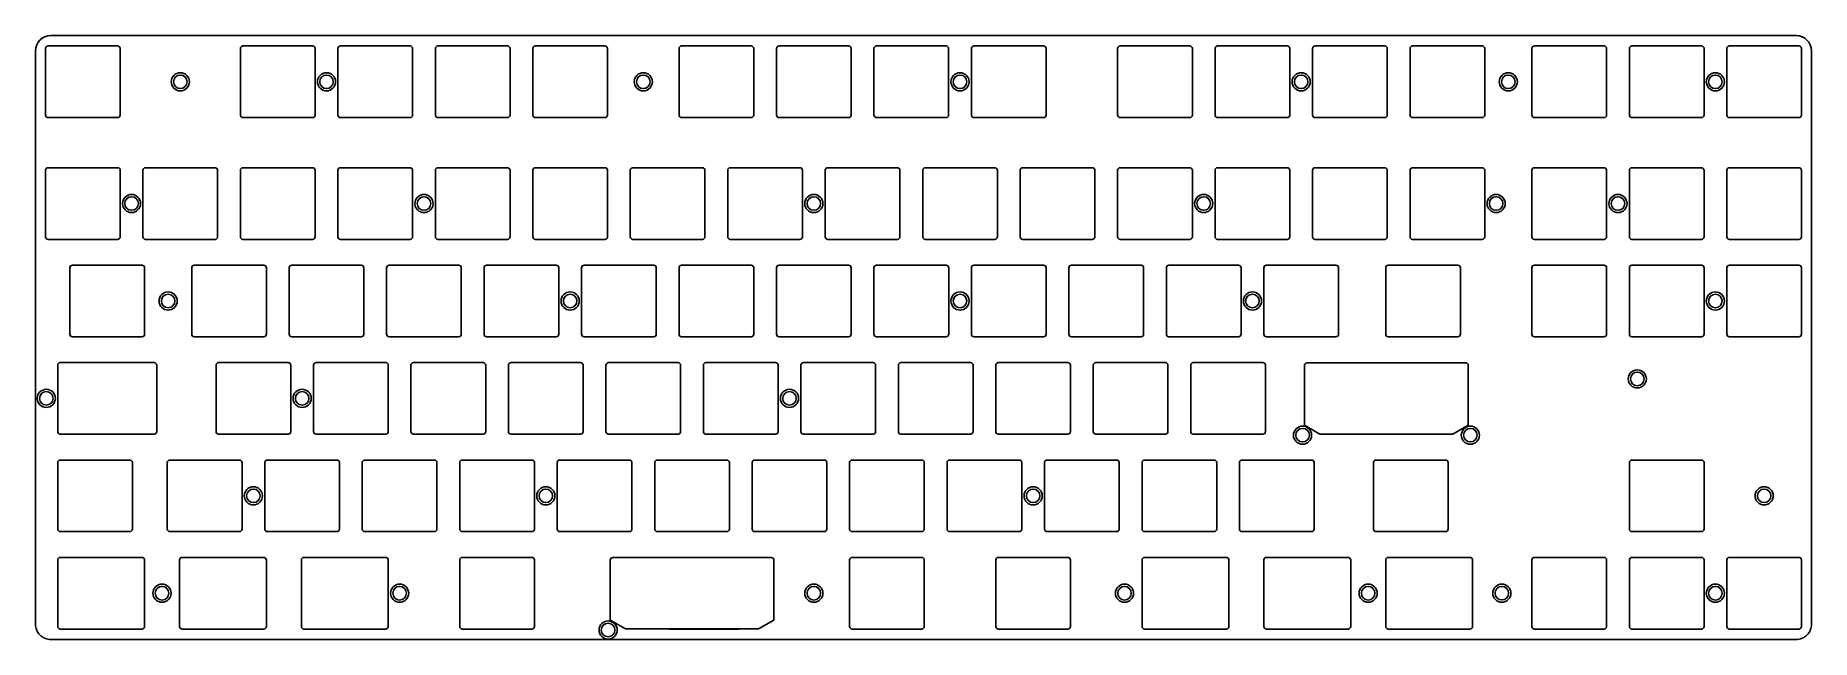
# Model space of a CAD drawing. Header units: millimetres. Extents: x -28 to 319, y -109 to 9.
import ezdxf

# ---------------------------------------------------------------- set-up
doc = ezdxf.new("R2010")
doc.units = ezdxf.units.MM
doc.header["$MEASUREMENT"] = 0

msp = doc.modelspace()

# ---------------------------------------------------------------- linework, layer by layer
for p, q in [((-25.29904, 9.050956), (315.813814, 9.03846)), ((-28.29904, -106.06154), (-28.29904, 6.05096)), ((318.813814, 6.03846), (318.813814, -106.06154)), ((109.194763, -93.01154), (95.594763, -93.01154)), ((95.594763, -107.01154), (109.194763, -107.01154)), ((-25.29904, -109.06154), (315.813814, -109.06154))]:
    msp.add_line(p, q)
for points in [[(-26.35, 6.5), (-26.35, -6.5, 0.4142135624), (-25.85, -7), (-12.25, -7, 0.4142123908), (-11.75, -6.5), (-11.75, 6.5, 0.4142123908), (-12.25, 7), (-25.85, 7, 0.4142135624)], [(11.750992, 6.50096), (11.750992, -6.49904, 0.4142135624), (12.250992, -6.99904), (25.850992, -6.99904, 0.4142123908), (26.350992, -6.49904), (26.350992, 6.50096, 0.4142123908), (25.850992, 7.00096), (12.250992, 7.00096, 0.4142135624)], [(30.801008, 6.50096), (30.801008, -6.49904, 0.4142135624), (31.301008, -6.99904), (44.901008, -6.99904, 0.4142123908), (45.401008, -6.49904), (45.401008, 6.50096, 0.4142123908), (44.901008, 7.00096), (31.301008, 7.00096, 0.4142135624)], [(49.851024, 6.50096), (49.851024, -6.49904, 0.4142135624), (50.351024, -6.99904), (63.951024, -6.99904, 0.4142123908), (64.451024, -6.49904), (64.451024, 6.50096, 0.4142123908), (63.951024, 7.00096), (50.351024, 7.00096, 0.4142135624)], [(68.90104, 6.50096), (68.90104, -6.49904, 0.4142135624), (69.40104, -6.99904), (83.00104, -6.99904, 0.4142123908), (83.50104, -6.49904), (83.50104, 6.50096, 0.4142123908), (83.00104, 7.00096), (69.40104, 7.00096, 0.4142135624)], [(97.476064, 6.50096), (97.476064, -6.49904, 0.4142135624), (97.976064, -6.99904), (111.576064, -6.99904, 0.4142123908), (112.076064, -6.49904), (112.076064, 6.50096, 0.4142123908), (111.576064, 7.00096), (97.976064, 7.00096, 0.4142135624)], [(116.52608, 6.50096), (116.52608, -6.49904, 0.4142135624), (117.02608, -6.99904), (130.62608, -6.99904, 0.4142123908), (131.12608, -6.49904), (131.12608, 6.50096, 0.4142123908), (130.62608, 7.00096), (117.02608, 7.00096, 0.4142135624)], [(135.576096, 6.50096), (135.576096, -6.49904, 0.4142135624), (136.076096, -6.99904), (149.676096, -6.99904, 0.4142123908), (150.176096, -6.49904), (150.176096, 6.50096, 0.4142123908), (149.676096, 7.00096), (136.076096, 7.00096, 0.4142135624)], [(154.626112, 6.50096), (154.626112, -6.49904, 0.4142135624), (155.126112, -6.99904), (168.726112, -6.99904, 0.4142123908), (169.226112, -6.49904), (169.226112, 6.50096, 0.4142123908), (168.726112, 7.00096), (155.126112, 7.00096, 0.4142135624)], [(183.201136, 6.50096), (183.201136, -6.49904, 0.4142135624), (183.701136, -6.99904), (197.301136, -6.99904, 0.4142123908), (197.801136, -6.49904), (197.801136, 6.50096, 0.4142123908), (197.301136, 7.00096), (183.701136, 7.00096, 0.4142135624)], [(202.251152, 6.50096), (202.251152, -6.49904, 0.4142135624), (202.751152, -6.99904), (216.351152, -6.99904, 0.4142123908), (216.851152, -6.49904), (216.851152, 6.50096, 0.4142123908), (216.351152, 7.00096), (202.751152, 7.00096, 0.4142135624)], [(221.301168, 6.50096), (221.301168, -6.49904, 0.4142135624), (221.801168, -6.99904), (235.401168, -6.99904, 0.4142123908), (235.901168, -6.49904), (235.901168, 6.50096, 0.4142123908), (235.401168, 7.00096), (221.801168, 7.00096, 0.4142135624)], [(240.351184, 6.50096), (240.351184, -6.49904, 0.4142135624), (240.851184, -6.99904), (254.451184, -6.99904, 0.4142123908), (254.951184, -6.49904), (254.951184, 6.50096, 0.4142123908), (254.451184, 7.00096), (240.851184, 7.00096, 0.4142135624)], [(264.163806, 6.50096), (264.163806, -6.49904, 0.4142135624), (264.663806, -6.99904), (278.263806, -6.99904, 0.4142123908), (278.763806, -6.49904), (278.763806, 6.50096, 0.4142123908), (278.263806, 7.00096), (264.663806, 7.00096, 0.4142135624)], [(283.213822, 6.50096), (283.213822, -6.49904, 0.4142135624), (283.713822, -6.99904), (297.313822, -6.99904, 0.4142123908), (297.813822, -6.49904), (297.813822, 6.50096, 0.4142123908), (297.313822, 7.00096), (283.713822, 7.00096, 0.4142135624)], [(302.263838, 6.50096), (302.263838, -6.49904, 0.4142123908), (302.763838, -6.99904), (316.363838, -6.99904, 0.4142135624), (316.863838, -6.49904), (316.863838, 6.50096, 0.4142135624), (316.363838, 7.00096), (302.763838, 7.00096, 0.4142123908)], [(-26.348694, -17.31154), (-26.348694, -30.31154, 0.4142123908), (-25.848694, -30.81154), (-12.248694, -30.81154, 0.4142135624), (-11.748694, -30.31154), (-11.748694, -17.31154, 0.4142135624), (-12.248694, -16.81154), (-25.848694, -16.81154, 0.4142123908)], [(-7.298686, -17.31154), (-7.298686, -30.31154, 0.4142123908), (-6.798686, -30.81154), (6.801314, -30.81154, 0.4142135624), (7.301314, -30.31154), (7.301314, -17.31154, 0.4142135624), (6.801314, -16.81154), (-6.798686, -16.81154, 0.4142123908)], [(11.751314, -17.31154), (11.751314, -30.31154, 0.4142123908), (12.251314, -30.81154), (25.851314, -30.81154, 0.4142135624), (26.351314, -30.31154), (26.351314, -17.31154, 0.4142135624), (25.851314, -16.81154), (12.251314, -16.81154, 0.4142123908)], [(30.801314, -17.31154), (30.801314, -30.31154, 0.4142123908), (31.301314, -30.81154), (44.901314, -30.81154, 0.4142135624), (45.401314, -30.31154), (45.401314, -17.31154, 0.4142135624), (44.901314, -16.81154), (31.301314, -16.81154, 0.4142123908)], [(49.851314, -17.31154), (49.851314, -30.31154, 0.4142123908), (50.351314, -30.81154), (63.951314, -30.81154, 0.4142135624), (64.451314, -30.31154), (64.451314, -17.31154, 0.4142135624), (63.951314, -16.81154), (50.351314, -16.81154, 0.4142123908)], [(68.901314, -17.31154), (68.901314, -30.31154, 0.4142123908), (69.401314, -30.81154), (83.001314, -30.81154, 0.4142135624), (83.501314, -30.31154), (83.501314, -17.31154, 0.4142135624), (83.001314, -16.81154), (69.401314, -16.81154, 0.4142123908)], [(87.951314, -17.31154), (87.951314, -30.31154, 0.4142123908), (88.451314, -30.81154), (102.051314, -30.81154, 0.4142135624), (102.551314, -30.31154), (102.551314, -17.31154, 0.4142135624), (102.051314, -16.81154), (88.451314, -16.81154, 0.4142123908)], [(107.001314, -17.31154), (107.001314, -30.31154, 0.4142123908), (107.501314, -30.81154), (121.101314, -30.81154, 0.4142135624), (121.601314, -30.31154), (121.601314, -17.31154, 0.4142135624), (121.101314, -16.81154), (107.501314, -16.81154, 0.4142123908)], [(126.051314, -17.31154), (126.051314, -30.31154, 0.4142123908), (126.551314, -30.81154), (140.151314, -30.81154, 0.4142135624), (140.651314, -30.31154), (140.651314, -17.31154, 0.4142135624), (140.151314, -16.81154), (126.551314, -16.81154, 0.4142123908)], [(145.101314, -17.31154), (145.101314, -30.31154, 0.4142123908), (145.601314, -30.81154), (159.201314, -30.81154, 0.4142135624), (159.701314, -30.31154), (159.701314, -17.31154, 0.4142135624), (159.201314, -16.81154), (145.601314, -16.81154, 0.4142123908)], [(164.151314, -17.31154), (164.151314, -30.31154, 0.4142123908), (164.651314, -30.81154), (178.251314, -30.81154, 0.4142135624), (178.751314, -30.31154), (178.751314, -17.31154, 0.4142135624), (178.251314, -16.81154), (164.651314, -16.81154, 0.4142123908)], [(183.201314, -17.31154), (183.201314, -30.31154, 0.4142123908), (183.701314, -30.81154), (197.301314, -30.81154, 0.4142135624), (197.801314, -30.31154), (197.801314, -17.31154, 0.4142135624), (197.301314, -16.81154), (183.701314, -16.81154, 0.4142123908)], [(202.251314, -17.31154), (202.251314, -30.31154, 0.4142123908), (202.751314, -30.81154), (216.351314, -30.81154, 0.4142135624), (216.851314, -30.31154), (216.851314, -17.31154, 0.4142135624), (216.351314, -16.81154), (202.751314, -16.81154, 0.4142123908)], [(221.301314, -17.31154), (221.301314, -30.31154, 0.4142135624), (221.801314, -30.81154), (235.401314, -30.81154, 0.4142123908), (235.901314, -30.31154), (235.901314, -17.31154, 0.4142123908), (235.401314, -16.81154), (221.801314, -16.81154, 0.4142135624)], [(240.351314, -17.31154), (240.351314, -30.31154, 0.4142135624), (240.851314, -30.81154), (254.451314, -30.81154, 0.4142123908), (254.951314, -30.31154), (254.951314, -17.31154, 0.4142123908), (254.451314, -16.81154), (240.851314, -16.81154, 0.4142135624)], [(264.163806, -17.31154), (264.163806, -30.31154, 0.4142123908), (264.663806, -30.81154), (278.263806, -30.81154, 0.4142135624), (278.763806, -30.31154), (278.763806, -17.31154, 0.4142135624), (278.263806, -16.81154), (264.663806, -16.81154, 0.4142123908)], [(283.213822, -17.31154), (283.213822, -30.31154, 0.4142123908), (283.713822, -30.81154), (297.313822, -30.81154, 0.4142135624), (297.813822, -30.31154), (297.813822, -17.31154, 0.4142135624), (297.313822, -16.81154), (283.713822, -16.81154, 0.4142123908)], [(302.263838, -17.31154), (302.263838, -30.31154, 0.4142123908), (302.763838, -30.81154), (316.363838, -30.81154, 0.4142135624), (316.863838, -30.31154), (316.863838, -17.31154, 0.4142135624), (316.363838, -16.81154), (302.763838, -16.81154, 0.4142123908)], [(-21.586186, -36.36154), (-21.586186, -49.36154, 0.4142123908), (-21.086186, -49.86154), (-7.486186, -49.86154, 0.4142135624), (-6.986186, -49.36154), (-6.986186, -36.36154, 0.4142135624), (-7.486186, -35.86154), (-21.086186, -35.86154, 0.4142123908)], [(2.226314, -36.36154), (2.226314, -49.36154, 0.4142135624), (2.726314, -49.86154), (16.326314, -49.86154, 0.4142123908), (16.826314, -49.36154), (16.826314, -36.36154, 0.4142123908), (16.326314, -35.86154), (2.726314, -35.86154, 0.4142135624)], [(21.276314, -36.36154), (21.276314, -49.36154, 0.4142135624), (21.776314, -49.86154), (35.376314, -49.86154, 0.4142123908), (35.876314, -49.36154), (35.876314, -36.36154, 0.4142123908), (35.376314, -35.86154), (21.776314, -35.86154, 0.4142135624)], [(40.326314, -36.36154), (40.326314, -49.36154, 0.4142135624), (40.826314, -49.86154), (54.426314, -49.86154, 0.4142123908), (54.926314, -49.36154), (54.926314, -36.36154, 0.4142123908), (54.426314, -35.86154), (40.826314, -35.86154, 0.4142135624)], [(59.376314, -36.36154), (59.376314, -49.36154, 0.4142135624), (59.876314, -49.86154), (73.476314, -49.86154, 0.4142123908), (73.976314, -49.36154), (73.976314, -36.36154, 0.4142123908), (73.476314, -35.86154), (59.876314, -35.86154, 0.4142135624)], [(78.426314, -36.36154), (78.426314, -49.36154, 0.4142135624), (78.926314, -49.86154), (92.526314, -49.86154, 0.4142123908), (93.026314, -49.36154), (93.026314, -36.36154, 0.4142123908), (92.526314, -35.86154), (78.926314, -35.86154, 0.4142135624)], [(97.476314, -36.36154), (97.476314, -49.36154, 0.4142135624), (97.976314, -49.86154), (111.576314, -49.86154, 0.4142123908), (112.076314, -49.36154), (112.076314, -36.36154, 0.4142123908), (111.576314, -35.86154), (97.976314, -35.86154, 0.4142135624)], [(116.526314, -36.36154), (116.526314, -49.36154, 0.4142135624), (117.026314, -49.86154), (130.626314, -49.86154, 0.4142123908), (131.126314, -49.36154), (131.126314, -36.36154, 0.4142123908), (130.626314, -35.86154), (117.026314, -35.86154, 0.4142135624)], [(135.576314, -36.36154), (135.576314, -49.36154, 0.4142135624), (136.076314, -49.86154), (149.676314, -49.86154, 0.4142123908), (150.176314, -49.36154), (150.176314, -36.36154, 0.4142123908), (149.676314, -35.86154), (136.076314, -35.86154, 0.4142135624)], [(154.626314, -36.36154), (154.626314, -49.36154, 0.4142135624), (155.126314, -49.86154), (168.726314, -49.86154, 0.4142123908), (169.226314, -49.36154), (169.226314, -36.36154, 0.4142123908), (168.726314, -35.86154), (155.126314, -35.86154, 0.4142135624)], [(173.676314, -36.36154), (173.676314, -49.36154, 0.4142135624), (174.176314, -49.86154), (187.776314, -49.86154, 0.4142123908), (188.276314, -49.36154), (188.276314, -36.36154, 0.4142123908), (187.776314, -35.86154), (174.176314, -35.86154, 0.4142135624)], [(192.726314, -36.36154), (192.726314, -49.36154, 0.4142135624), (193.226314, -49.86154), (206.826314, -49.86154, 0.4142123908), (207.326314, -49.36154), (207.326314, -36.36154, 0.4142123908), (206.826314, -35.86154), (193.226314, -35.86154, 0.4142135624)], [(211.776314, -36.36154), (211.776314, -49.36154, 0.4142135624), (212.276314, -49.86154), (225.876314, -49.86154, 0.4142123908), (226.376314, -49.36154), (226.376314, -36.36154, 0.4142123908), (225.876314, -35.86154), (212.276314, -35.86154, 0.4142135624)], [(235.589774, -36.36058), (235.589774, -49.36058, 0.4142123908), (236.089774, -49.86058), (249.689774, -49.86058, 0.4142135624), (250.189774, -49.36058), (250.189774, -36.36058, 0.4142135624), (249.689774, -35.86058), (236.089774, -35.86058, 0.4142123908)], [(264.163806, -36.361556), (264.163806, -49.361556, 0.4142123908), (264.663806, -49.861556), (278.263806, -49.861556, 0.4142135624), (278.763806, -49.361556), (278.763806, -36.361556, 0.4142135624), (278.263806, -35.861556), (264.663806, -35.861556, 0.4142123908)], [(283.213822, -36.361556), (283.213822, -49.361556, 0.4142123908), (283.713822, -49.861556), (297.313822, -49.861556, 0.4142135624), (297.813822, -49.361556), (297.813822, -36.361556, 0.4142135624), (297.313822, -35.861556), (283.713822, -35.861556, 0.4142123908)], [(302.263838, -36.361556), (302.263838, -49.361556, 0.4142123908), (302.763838, -49.861556), (316.363838, -49.861556, 0.4142135624), (316.863838, -49.361556), (316.863838, -36.361556, 0.4142135624), (316.363838, -35.861556), (302.763838, -35.861556, 0.4142123908)], [(-23.96875, -55.4125), (-23.96875, -68.4125, 0.4142123908), (-23.46875, -68.9125), (-5.10491, -68.91154, 0.414198251), (-4.604936, -68.41154), (-4.604936, -55.41154, 0.414228874), (-5.104962, -54.91154), (-23.46875, -54.9125, 0.4142123908)], [(6.988814, -55.41154), (6.988814, -68.41154, 0.4142135624), (7.488814, -68.91154), (21.088814, -68.91154, 0.4142123908), (21.588814, -68.41154), (21.588814, -55.41154, 0.4142123908), (21.088814, -54.91154), (7.488814, -54.91154, 0.4142135624)], [(26.038814, -55.41154), (26.038814, -68.41154, 0.4142135624), (26.538814, -68.91154), (40.138814, -68.91154, 0.4142123908), (40.638814, -68.41154), (40.638814, -55.41154, 0.4142123908), (40.138814, -54.91154), (26.538814, -54.91154, 0.4142135624)], [(45.088814, -55.41154), (45.088814, -68.41154, 0.4142135624), (45.588814, -68.91154), (59.188814, -68.91154, 0.4142123908), (59.688814, -68.41154), (59.688814, -55.41154, 0.4142123908), (59.188814, -54.91154), (45.588814, -54.91154, 0.4142135624)], [(64.138814, -55.41154), (64.138814, -68.41154, 0.4142135624), (64.638814, -68.91154), (78.238814, -68.91154, 0.4142123908), (78.738814, -68.41154), (78.738814, -55.41154, 0.4142123908), (78.238814, -54.91154), (64.638814, -54.91154, 0.4142135624)], [(83.188814, -55.41154), (83.188814, -68.41154, 0.4142135624), (83.688814, -68.91154), (97.288814, -68.91154, 0.4142123908), (97.788814, -68.41154), (97.788814, -55.41154, 0.4142123908), (97.288814, -54.91154), (83.688814, -54.91154, 0.4142135624)], [(102.238814, -55.41154), (102.238814, -68.41154, 0.4142135624), (102.738814, -68.91154), (116.338814, -68.91154, 0.4142123908), (116.838814, -68.41154), (116.838814, -55.41154, 0.4142123908), (116.338814, -54.91154), (102.738814, -54.91154, 0.4142135624)], [(121.288814, -55.41154), (121.288814, -68.41154, 0.4142135624), (121.788814, -68.91154), (135.388814, -68.91154, 0.4142123908), (135.888814, -68.41154), (135.888814, -55.41154, 0.4142123908), (135.388814, -54.91154), (121.788814, -54.91154, 0.4142135624)], [(140.338814, -55.41154), (140.338814, -68.41154, 0.4142135624), (140.838814, -68.91154), (154.438814, -68.91154, 0.4142123908), (154.938814, -68.41154), (154.938814, -55.41154, 0.4142123908), (154.438814, -54.91154), (140.838814, -54.91154, 0.4142135624)], [(159.388814, -55.41154), (159.388814, -68.41154, 0.4142135624), (159.888814, -68.91154), (173.488814, -68.91154, 0.4142123908), (173.988814, -68.41154), (173.988814, -55.41154, 0.4142123908), (173.488814, -54.91154), (159.888814, -54.91154, 0.4142135624)], [(178.438814, -55.41154), (178.438814, -68.41154, 0.4142135624), (178.938814, -68.91154), (192.538814, -68.91154, 0.4142123908), (193.038814, -68.41154), (193.038814, -55.41154, 0.4142123908), (192.538814, -54.91154), (178.938814, -54.91154, 0.4142135624)], [(197.488814, -55.41154), (197.488814, -68.41154, 0.4142135624), (197.988814, -68.91154), (211.588814, -68.91154, 0.4142123908), (212.088814, -68.41154), (212.088814, -55.41154, 0.4142123908), (211.588814, -54.91154), (197.988814, -54.91154, 0.4142135624)], [(219.745064, -55.43654), (219.745064, -67.15454), (222.745064, -68.88654), (248.745064, -68.88654), (251.745064, -67.15454), (251.745064, -55.43654, 0.4142135624), (251.245064, -54.93654), (220.245064, -54.93654, 0.4142123908)], [(-23.967436, -74.46154), (-23.967436, -87.46154, 0.4142123908), (-23.467436, -87.96154), (-9.867436, -87.96154, 0.4142135624), (-9.367436, -87.46154), (-9.367436, -74.46154, 0.4142135624), (-9.867436, -73.96154), (-23.467436, -73.96154, 0.4142123908)], [(-2.536186, -74.46154), (-2.536186, -87.46154, 0.4142123908), (-2.036186, -87.96154), (11.563814, -87.96154, 0.4142135624), (12.063814, -87.46154), (12.063814, -74.46154, 0.4142135624), (11.563814, -73.96154), (-2.036186, -73.96154, 0.4142123908)], [(16.513806, -74.46154), (16.513806, -87.46154, 0.4142123908), (17.013806, -87.96154), (30.613806, -87.96154, 0.4142135624), (31.113806, -87.46154), (31.113806, -74.46154, 0.4142135624), (30.613806, -73.96154), (17.013806, -73.96154, 0.4142123908)], [(35.563814, -74.46154), (35.563814, -87.46154, 0.4142123908), (36.063814, -87.96154), (49.663814, -87.96154, 0.4142135624), (50.163814, -87.46154), (50.163814, -74.46154, 0.4142135624), (49.663814, -73.96154), (36.063814, -73.96154, 0.4142123908)], [(54.613814, -74.46154), (54.613814, -87.46154, 0.4142123908), (55.113814, -87.96154), (68.713814, -87.96154, 0.4142135624), (69.213814, -87.46154), (69.213814, -74.46154, 0.4142135624), (68.713814, -73.96154), (55.113814, -73.96154, 0.4142123908)], [(73.663814, -74.46154), (73.663814, -87.46154, 0.4142123908), (74.163814, -87.96154), (87.763814, -87.96154, 0.4142135624), (88.263814, -87.46154), (88.263814, -74.46154, 0.4142135624), (87.763814, -73.96154), (74.163814, -73.96154, 0.4142123908)], [(92.713814, -74.46154), (92.713814, -87.46154, 0.4142123908), (93.213814, -87.96154), (106.813814, -87.96154, 0.4142135624), (107.313814, -87.46154), (107.313814, -74.46154, 0.4142135624), (106.813814, -73.96154), (93.213814, -73.96154, 0.4142123908)], [(111.763814, -74.46154), (111.763814, -87.46154, 0.4142123908), (112.263814, -87.96154), (125.863814, -87.96154, 0.4142135624), (126.363814, -87.46154), (126.363814, -74.46154, 0.4142135624), (125.863814, -73.96154), (112.263814, -73.96154, 0.4142123908)], [(130.813814, -74.46154), (130.813814, -87.46154, 0.4142123908), (131.313814, -87.96154), (144.913814, -87.96154, 0.4142135624), (145.413814, -87.46154), (145.413814, -74.46154, 0.4142135624), (144.913814, -73.96154), (131.313814, -73.96154, 0.4142123908)], [(149.863814, -74.46154), (149.863814, -87.46154, 0.4142123908), (150.363814, -87.96154), (163.963814, -87.96154, 0.4142135624), (164.463814, -87.46154), (164.463814, -74.46154, 0.4142135624), (163.963814, -73.96154), (150.363814, -73.96154, 0.4142123908)], [(168.913814, -74.46154), (168.913814, -87.46154, 0.4142123908), (169.413814, -87.96154), (183.013814, -87.96154, 0.4142135624), (183.513814, -87.46154), (183.513814, -74.46154, 0.4142135624), (183.013814, -73.96154), (169.413814, -73.96154, 0.4142123908)], [(187.963814, -74.46154), (187.963814, -87.46154, 0.4142123908), (188.463814, -87.96154), (202.063814, -87.96154, 0.4142135624), (202.563814, -87.46154), (202.563814, -74.46154, 0.4142135624), (202.063814, -73.96154), (188.463814, -73.96154, 0.4142123908)], [(207.014198, -74.46154), (207.014198, -87.46154, 0.4142135624), (207.514198, -87.96154), (221.114198, -87.96154, 0.4142123908), (221.614198, -87.46154), (221.614198, -74.46154, 0.4142123908), (221.114198, -73.96154), (207.514198, -73.96154, 0.4142135624)], [(233.206604, -74.46058), (233.206604, -87.46058, 0.4142123908), (233.706604, -87.96058), (247.306604, -87.96058, 0.4142135624), (247.806604, -87.46058), (247.806604, -74.46058, 0.4142135624), (247.306604, -73.96058), (233.706604, -73.96058, 0.4142123908)], [(283.213806, -74.46154), (283.213806, -87.46154, 0.4142135624), (283.713806, -87.96154), (297.313806, -87.96154, 0.4142123908), (297.813806, -87.46154), (297.813806, -74.46154, 0.4142123908), (297.313806, -73.96154), (283.713806, -73.96154, 0.4142135624)], [(-23.967781, -93.51154), (-23.967781, -106.51154, 0.4142123908), (-23.467781, -107.01154), (-7.486781, -107.01154, 0.4142135624), (-6.986781, -106.51154), (-6.986781, -93.51154, 0.4142135624), (-7.486781, -93.01154), (-23.467781, -93.01154, 0.4142123908)], [(-0.155221, -93.511792), (-0.155221, -106.511792, 0.4142123908), (0.344779, -107.011792), (16.325779, -107.011792, 0.4142135624), (16.825779, -106.511792), (16.825779, -93.511792, 0.4142135624), (16.325779, -93.011792), (0.344779, -93.011792, 0.4142123908)], [(23.657339, -93.51154), (23.657339, -106.51154, 0.4142123908), (24.157339, -107.01154), (40.138339, -107.01154, 0.4142135624), (40.638339, -106.51154), (40.638339, -93.51154, 0.4142135624), (40.138339, -93.01154), (24.157339, -93.01154, 0.4142123908)], [(54.614766, -93.51058), (54.614766, -106.51058, 0.4142123908), (55.114766, -107.01058), (68.714766, -107.01058, 0.4142135624), (69.214766, -106.51058), (69.214766, -93.51058, 0.4142135624), (68.714766, -93.01058), (55.114766, -93.01058, 0.4142123908)], [(116.013763, -93.53654, 0.4142135624), (115.513763, -93.03654), (84.513763, -93.03654, 0.4142123908), (84.013763, -93.53654), (84.013763, -105.25454), (87.013763, -106.98654), (113.013763, -106.98654), (116.013763, -105.25454)], [(144.914774, -107.01058, 0.4142135624), (145.414774, -106.51058), (145.414774, -93.51058, 0.4142135624), (144.914774, -93.01058), (131.314774, -93.01058, 0.4142123908), (130.814774, -93.51058), (130.814774, -106.51058, 0.4142123908), (131.314774, -107.01058)], [(173.489742, -107.011891, 0.4142135624), (173.989742, -106.511891), (173.989742, -93.511891, 0.4142135624), (173.489742, -93.011891), (159.889742, -93.011891, 0.4142123908), (159.389742, -93.511891), (159.389742, -106.511891, 0.4142123908), (159.889742, -107.011891)], [(187.964003, -93.51154), (187.964003, -106.51154, 0.4142123908), (188.464003, -107.01154), (204.445003, -107.01154, 0.4142135624), (204.945003, -106.51154), (204.945003, -93.51154, 0.4142135624), (204.445003, -93.01154), (188.464003, -93.01154, 0.4142123908)], [(211.776563, -93.51154), (211.776563, -106.51154, 0.4142123908), (212.276563, -107.01154), (228.257563, -107.01154, 0.4142135624), (228.757563, -106.51154), (228.757563, -93.51154, 0.4142135624), (228.257563, -93.01154), (212.276563, -93.01154, 0.4142123908)], [(252.570123, -106.51154), (252.570123, -93.51154, 0.4142135624), (252.070123, -93.01154), (236.089123, -93.01154, 0.4142123908), (235.589123, -93.51154), (235.589123, -106.51154, 0.4142123908), (236.089123, -107.01154), (252.070123, -107.01154, 0.4142135624)], [(264.16379, -93.511556), (264.16379, -106.511556, 0.4142135624), (264.66379, -107.011556), (278.26379, -107.011556, 0.4142123908), (278.76379, -106.511556), (278.76379, -93.511556, 0.4142123908), (278.26379, -93.011556), (264.66379, -93.011556, 0.4142135624)], [(283.213806, -93.511556), (283.213806, -106.511556, 0.4142135624), (283.713806, -107.011556), (297.313806, -107.011556, 0.4142123908), (297.813806, -106.511556), (297.813806, -93.511556, 0.4142123908), (297.313806, -93.011556), (283.713806, -93.011556, 0.4142135624)], [(302.263822, -93.511556), (302.263822, -106.511556, 0.4142123908), (302.763822, -107.011556), (316.363822, -107.011556, 0.4142135624), (316.863822, -106.511556), (316.863822, -93.511556, 0.4142135624), (316.363822, -93.011556), (302.763822, -93.011556, 0.4142123908)]]:
    msp.add_lwpolyline(points, format="xyb", close=True)
for centre, radius in [((0, 0), 1.775), ((0, 0), 1.325), ((28.575, 0), 1.775), ((28.575, 0), 1.325), ((90.4875, 0), 1.775), ((90.4875, 0), 1.325), ((152.4, 0), 1.775), ((152.4, 0), 1.325), ((219.075, 0), 1.775), ((219.075, 0), 1.325), ((259.55625, 0), 1.775), ((259.55625, 0), 1.325), ((300.0375, 0), 1.775), ((300.0375, 0), 1.325), ((-9.525, -23.8125), 1.775), ((-9.525, -23.8125), 1.325), ((47.625, -23.8125), 1.775), ((47.625, -23.8125), 1.325), ((123.825, -23.8125), 1.775), ((123.825, -23.8125), 1.325), ((200.025, -23.8125), 1.775), ((200.025, -23.8125), 1.325), ((257.175, -23.8125), 1.775), ((257.175, -23.8125), 1.325), ((280.9875, -23.8125), 1.775), ((280.9875, -23.8125), 1.325), ((-2.38125, -42.8625), 1.775), ((-2.38125, -42.8625), 1.325), ((76.2, -42.8625), 1.775), ((76.2, -42.8625), 1.325), ((152.4, -42.8625), 1.775), ((152.4, -42.8625), 1.325), ((209.55, -42.8625), 1.775), ((209.55, -42.8625), 1.325), ((300.0375, -42.8625), 1.775), ((300.0375, -42.8625), 1.325), ((284.760706, -58.101536), 1.775), ((284.760706, -58.101536), 1.325), ((-26.19375, -61.9125), 1.775), ((-26.19375, -61.9125), 1.325), ((23.8125, -61.9125), 1.775), ((23.8125, -61.9125), 1.325), ((119.0625, -61.9125), 1.775), ((119.0625, -61.9125), 1.325), ((219.345064, -69.11154), 1.775), ((219.345064, -69.11154), 1.325), ((252.145064, -69.11154), 1.775), ((252.145064, -69.11154), 1.325), ((14.2875, -80.9625), 1.775), ((14.2875, -80.9625), 1.325), ((71.4375, -80.9625), 1.775), ((71.4375, -80.9625), 1.325), ((166.6875, -80.9625), 1.775), ((166.6875, -80.9625), 1.325), ((309.5625, -80.9625), 1.775), ((309.5625, -80.9625), 1.325), ((-3.571875, -100.0125), 1.775), ((-3.571875, -100.0125), 1.325), ((42.8625, -100.0125), 1.775), ((42.8625, -100.0125), 1.325), ((123.825, -100.0125), 1.775), ((123.825, -100.0125), 1.325), ((184.546875, -100.0125), 1.775), ((184.546875, -100.0125), 1.325), ((232.171875, -100.0125), 1.775), ((232.171875, -100.0125), 1.325), ((258.289209, -100.01154), 1.775), ((258.289209, -100.01154), 1.325), ((300.0375, -100.0125), 1.775), ((300.0375, -100.0125), 1.325), ((83.613763, -107.21154), 1.775), ((83.613763, -107.21154), 1.325)]:
    msp.add_circle(centre, radius)
for centre, radius, start, end in [((-25.29903, 6.050946), 3.00001, 90.00019099, 179.99973262), ((315.81378, 6.038426), 3.000034, 0.00064934, 89.99935066), ((-25.29902, -106.061574), 2.999966, 179.99935065, 269.99961802), ((315.81388, -106.061574), 2.999934, -90.00126052, 0.00064937)]:
    msp.add_arc(centre, radius, start, end)

doc.saveas('drawing.dxf')
